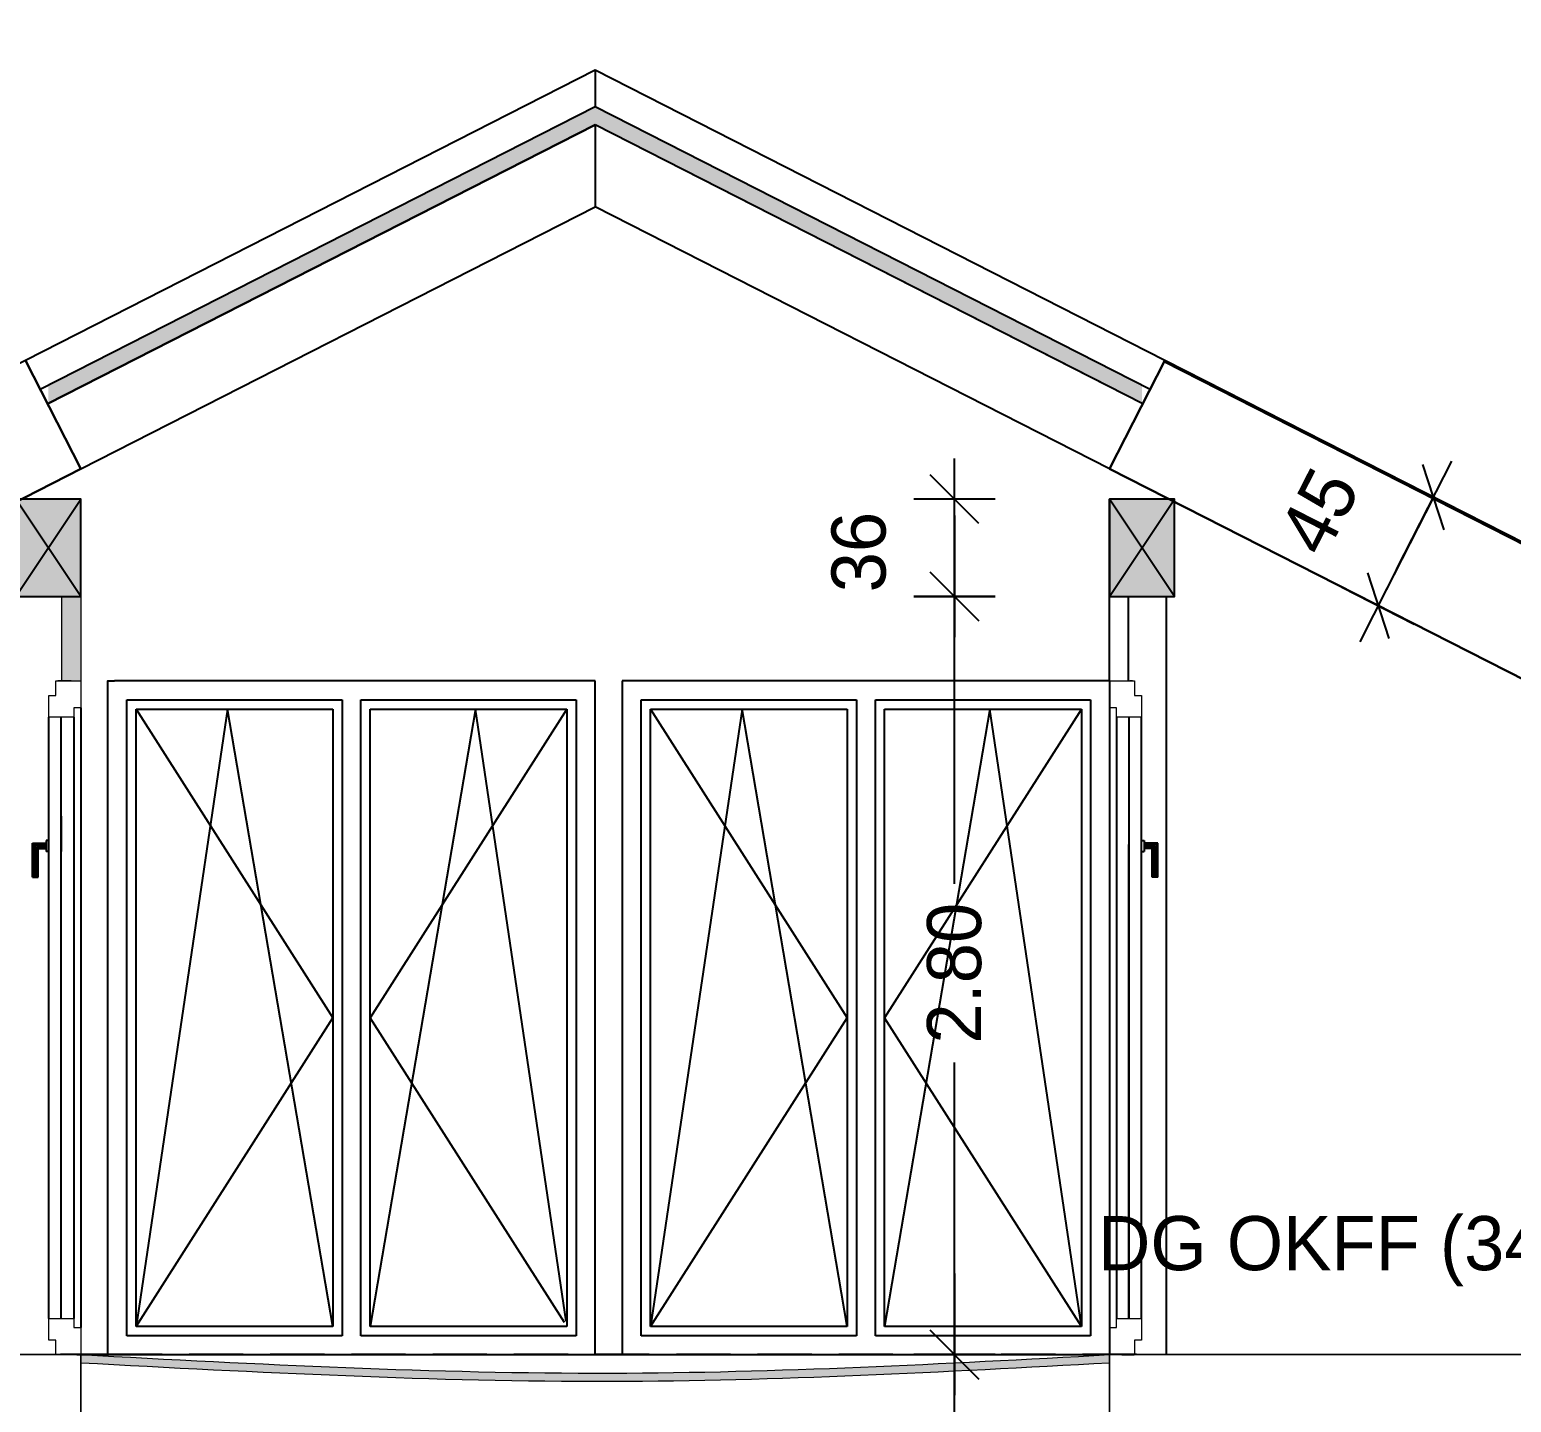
# Model space of a CAD drawing. Header units: metres. Extents: x 165.1 to 239.6, y 34.6 to 72.4.
# Drawn here: x 216.69 to 222.16, y 67 to 72.08 of the extents above; entities that cross this region are included whole.
import ezdxf

# ---------------------------------------------------------------- set-up
doc = ezdxf.new("R2010")
doc.units = ezdxf.units.M
doc.header["$XCLIPFRAME"] = 2
doc.header["$PDMODE"] = 65
doc.linetypes.add('AUSGEZOGEN', pattern=[0])
doc.linetypes.add('VERDECKT2_S2', pattern=[0.27, 0.2, -0.07])
for name, color, linetype, lineweight in [('Allgemein01', 7, 'AUSGEZOGEN', 13), ('Allgemein03', 7, 'AUSGEZOGEN', 25), ('Dachhaut', 7, 'AUSGEZOGEN', 13), ('Decke Holz', 7, 'AUSGEZOGEN', 18), ('Fenster', 7, 'AUSGEZOGEN', 13), ('Pfosten_ Stützen', 7, 'AUSGEZOGEN', 13), ('Standard', 7, 'AUSGEZOGEN', 25), ('Wand Holz tragend', 7, 'AUSGEZOGEN', 13)]:
    doc.layers.add(name, color=color, linetype=linetype, lineweight=lineweight)
doc.styles.add('Posterama Text Light', font='')
doc.styles.get('Posterama Text Light').set_extended_font_data('Posterama Text Light')
doc.dimstyles.new('DIMSTYLE_10', dxfattribs={"dimtxt": 0.2, "dimasz": 0.3, "dimexe": 0, "dimexo": 1e-06, "dimgap": 0.1, "dimtad": 0, "dimrnd": 0.005, "dimzin": 4, "dimdsep": 46, "dimtxsty": 'Posterama Text Light', "dimblk1": 'ALL_ML_STRICH', "dimblk2": 'ALL_ML_STRICH', "dimsah": 1, "dimcen": 0, "dimse1": 1, "dimse2": 1, "dimclrd": 7, "dimclre": 7, "dimclrt": 7, "dimadec": 0, "dimazin": 0, "dimtfac": 1, "dimtdec": 0, "dimtix": 1, "dimtmove": 2, "dimatfit": 3, "dimfxl": 0, "dimtzin": 0, "dimlwd": 0, "dimlwe": 25, "dimarcsym": 0})
doc.dimstyles.new('DIMSTYLE_11', dxfattribs={"dimtxt": 0.2, "dimasz": 0.3, "dimexe": 0, "dimexo": 1e-06, "dimgap": 0.1, "dimtad": 0, "dimdec": 3, "dimrnd": 0.005, "dimzin": 4, "dimdsep": 46, "dimtxsty": 'Posterama Text Light', "dimblk1": 'ALL_ML_STRICH', "dimblk2": 'ALL_ML_STRICH', "dimsah": 1, "dimcen": 0, "dimse1": 1, "dimse2": 1, "dimclrd": 7, "dimclre": 7, "dimclrt": 7, "dimadec": 0, "dimazin": 0, "dimtfac": 1, "dimtdec": 0, "dimtix": 1, "dimtmove": 2, "dimatfit": 3, "dimfxl": 0, "dimtzin": 0, "dimlwd": 0, "dimlwe": 25, "dimarcsym": 0})
doc.dimstyles.new('DIMSTYLE_3', dxfattribs={"dimtxt": 0.2, "dimasz": 0.3, "dimexe": 0, "dimexo": 1e-06, "dimgap": 0.1, "dimtad": 2, "dimdec": 1, "dimlfac": 100, "dimrnd": 0.5, "dimzin": 4, "dimdsep": 46, "dimtxsty": 'Posterama Text Light', "dimblk1": 'ALL_ML_STRICH', "dimblk2": 'ALL_ML_STRICH', "dimsah": 1, "dimcen": 0, "dimse1": 1, "dimse2": 1, "dimclrd": 7, "dimclre": 7, "dimclrt": 7, "dimadec": 0, "dimazin": 0, "dimtfac": 1, "dimtdec": 0, "dimtix": 1, "dimtmove": 2, "dimatfit": 3, "dimfxl": 0, "dimtvp": 1.2, "dimtzin": 0, "dimlwd": 0, "dimlwe": 25, "dimarcsym": 0})
doc.dimstyles.new('DIMSTYLE_4', dxfattribs={"dimtxt": 0.2, "dimasz": 0.3, "dimexe": 0, "dimexo": 1e-06, "dimgap": 0.1, "dimtad": 2, "dimdec": 1, "dimlfac": 100, "dimrnd": 0.5, "dimzin": 4, "dimdsep": 46, "dimtxsty": 'Posterama Text Light', "dimblk1": 'ALL_ML_STRICH', "dimblk2": 'ALL_ML_STRICH', "dimsah": 1, "dimcen": 0, "dimse1": 1, "dimse2": 1, "dimclrd": 7, "dimclre": 7, "dimclrt": 7, "dimadec": 0, "dimazin": 0, "dimtfac": 1, "dimtdec": 0, "dimtix": 1, "dimtmove": 2, "dimatfit": 3, "dimfxl": 0, "dimtvp": 1.2, "dimtzin": 0, "dimlwd": 0, "dimlwe": 25, "dimarcsym": 0})
doc.dimstyles.new('DIMSTYLE_6', dxfattribs={"dimtxt": 0.2, "dimasz": 0.3, "dimexe": 0, "dimexo": 1e-06, "dimgap": 0.1, "dimtad": 0, "dimdec": 3, "dimrnd": 0.005, "dimzin": 4, "dimdsep": 46, "dimtxsty": 'Posterama Text Light', "dimblk1": 'ALL_ML_STRICH', "dimblk2": 'ALL_ML_STRICH', "dimsah": 1, "dimcen": 0, "dimse1": 1, "dimse2": 1, "dimclrd": 7, "dimclre": 7, "dimclrt": 7, "dimadec": 0, "dimazin": 0, "dimtfac": 1, "dimtdec": 0, "dimtix": 1, "dimtmove": 2, "dimatfit": 3, "dimfxl": 0, "dimtzin": 0, "dimlwd": 0, "dimlwe": 25, "dimarcsym": 0})
picture_1 = doc.add_image_def('image1.jpg', size_in_pixel=(256, 256))

# ---------------------------------------------------------------- blocks, each defined once
blk = doc.blocks.new('COMPLEXOBJECT_0')
at = {"layer": 'Standard', "linetype": 'AUSGEZOGEN', "lineweight": 25, "transparency": 33554687}
blk.add_hatch(color=31, dxfattribs=at).paths.add_polyline_path([(220.9197, 70.3424), (220.9197, 69.9824), (220.6797, 69.9824), (220.6797, 70.3424)], flags=16)
at = {"layer": 'Allgemein01', "color": 7, "linetype": 'AUSGEZOGEN', "lineweight": 25, "transparency": 33554687}
blk.add_lwpolyline([(220.9197, 69.9824), (220.9197, 70.3424), (220.6797, 70.3424), (220.6797, 69.9824), (220.9197, 69.9824), (220.6797, 70.3424), (220.6797, 69.9824), (220.9197, 70.3424)], dxfattribs=at)
blk = doc.blocks.new('COMPLEXOBJECT_1')
at = {"layer": 'Standard', "linetype": 'AUSGEZOGEN', "lineweight": 25, "transparency": 33554687}
blk.add_hatch(color=31, dxfattribs=at).paths.add_polyline_path([(216.8797, 70.3424), (216.8797, 69.9824), (216.6397, 69.9824), (216.6397, 70.3424)], flags=16)
at = {"layer": 'Allgemein01', "color": 7, "linetype": 'AUSGEZOGEN', "lineweight": 25, "transparency": 33554687}
blk.add_lwpolyline([(216.8797, 69.9824), (216.8797, 70.3424), (216.6397, 70.3424), (216.6397, 69.9824), (216.8797, 69.9824), (216.6397, 70.3424), (216.6397, 69.9824), (216.8797, 70.3424)], dxfattribs=at)
blk = doc.blocks.new('ALL_ML_STRICH')
at = {"color": 0, "linetype": 'ByBlock', "lineweight": -2}
for p, q in [((0, -0.5), (0, 0.5)), ((-0.3, -0.3), (0.3, 0.3)), ((-1, 0), (0.5, 0))]:
    blk.add_line(p, q, dxfattribs=at)
blk = doc.blocks.new('*D12')
at = {"layer": 'DEFPOINTS', "color": 7, "linetype": 'AUSGEZOGEN', "lineweight": 25, "transparency": 33554687}
for p in [(216.6754, 70.8554), (216.8797, 70.4545), (215.9764, 69.9942)]:
    blk.add_point(p, dxfattribs=at)
at = {"layer": 'Standard', "color": 7, "linetype": 'AUSGEZOGEN', "lineweight": -2, "transparency": 33554687}
blk.add_line((215.9764, 69.9942), (215.7721, 70.3952), dxfattribs=at)
at = {"layer": 'Standard', "color": 7, "linetype": 'AUSGEZOGEN', "lineweight": 25, "transparency": 33554687, "xscale": 0.3, "yscale": 0.3, "zscale": 0.3}
for p, rotation in [((215.7721, 70.3952), 117.0000000000869), ((215.9764, 69.9942), 297.0000000000869)]:
    blk.add_blockref('ALL_ML_STRICH', p, dxfattribs=dict(at, rotation=rotation))
at = {"layer": 'Standard', "color": 7, "linetype": 'AUSGEZOGEN', "lineweight": 25, "transparency": 33554687, "insert": (216.1825, 70.3669), "char_height": 0.2, "width": 0.8, "attachment_point": 5, "rotation": 297, "style": 'Posterama Text Light'}
blk.add_mtext('\\A1;{\\A1;{45\\H0.132000;\\S^ ;}}', dxfattribs=at)
blk = doc.blocks.new('*D13')
at = {"layer": 'DEFPOINTS', "color": 7, "linetype": 'AUSGEZOGEN', "lineweight": 25, "transparency": 33554687}
for p in [(220.884, 70.8554), (220.6797, 70.4545), (221.8763, 70.3498)]:
    blk.add_point(p, dxfattribs=at)
at = {"layer": 'Standard', "color": 7, "linetype": 'AUSGEZOGEN', "lineweight": -2, "transparency": 33554687}
blk.add_line((221.8763, 70.3498), (221.672, 69.9489), dxfattribs=at)
at = {"layer": 'Standard', "color": 7, "linetype": 'AUSGEZOGEN', "lineweight": 25, "transparency": 33554687, "xscale": 0.3, "yscale": 0.3, "zscale": 0.3}
for p, rotation in [((221.8763, 70.3498), 62.99999999991466), ((221.672, 69.9489), 242.9999999999147)]:
    blk.add_blockref('ALL_ML_STRICH', p, dxfattribs=dict(at, rotation=rotation))
at = {"layer": 'Standard', "color": 7, "linetype": 'AUSGEZOGEN', "lineweight": 25, "transparency": 33554687, "insert": (221.4537, 70.2975), "char_height": 0.2, "width": 0.8, "attachment_point": 5, "rotation": 63, "style": 'Posterama Text Light'}
blk.add_mtext('\\A1;{\\A1;{45\\H0.132000;\\S^ ;}}', dxfattribs=at)
blk = doc.blocks.new('*D15')
at = {"layer": 'DEFPOINTS', "color": 7, "linetype": 'AUSGEZOGEN', "lineweight": 25, "transparency": 33554687}
for p in [(218.7797, 71.9276), (226.0797, 61.251), (230.2589, 61.251)]:
    blk.add_point(p, dxfattribs=at)
at = {"layer": 'Standard', "color": 7, "linetype": 'AUSGEZOGEN', "lineweight": -2, "transparency": 33554687}
for p, q in [((230.2589, 67.1139), (230.2589, 71.9276)), ((230.2589, 61.251), (230.2589, 66.1739))]:
    blk.add_line(p, q, dxfattribs=at)
at = {"layer": 'Standard', "color": 7, "linetype": 'AUSGEZOGEN', "lineweight": 25, "transparency": 33554687, "xscale": 0.3, "yscale": 0.3, "zscale": 0.3}
for p, rotation in [((230.2589, 71.9276), 90), ((230.2589, 61.251), 270)]:
    blk.add_blockref('ALL_ML_STRICH', p, dxfattribs=dict(at, rotation=rotation))
at = {"layer": 'Standard', "color": 7, "linetype": 'AUSGEZOGEN', "lineweight": 25, "transparency": 33554687, "insert": (230.2589, 66.6439), "char_height": 0.2, "width": 1.2, "attachment_point": 5, "rotation": 90, "style": 'Posterama Text Light'}
blk.add_mtext('\\A1;{\\A1;{10.67\\H0.132000;\\S5^ ;}}', dxfattribs=at)
blk = doc.blocks.new('*D36')
at = {"layer": 'DEFPOINTS', "color": 7, "linetype": 'AUSGEZOGEN', "lineweight": 25, "transparency": 33554687}
for p in [(220.6797, 67.181), (220.1069, 64.401), (220.6797, 64.401)]:
    blk.add_point(p, dxfattribs=at)
at = {"layer": 'Standard', "color": 7, "linetype": 'AUSGEZOGEN', "lineweight": -2, "transparency": 33554687}
for p, q in [((220.1069, 66.1556), (220.1069, 67.181)), ((220.1069, 64.401), (220.1069, 65.4956))]:
    blk.add_line(p, q, dxfattribs=at)
at = {"layer": 'Standard', "color": 7, "linetype": 'AUSGEZOGEN', "lineweight": 25, "transparency": 33554687, "xscale": 0.3, "yscale": 0.3, "zscale": 0.3}
for p, rotation in [((220.1069, 67.181), 90), ((220.1069, 64.401), 270)]:
    blk.add_blockref('ALL_ML_STRICH', p, dxfattribs=dict(at, rotation=rotation))
at = {"layer": 'Standard', "color": 7, "linetype": 'AUSGEZOGEN', "lineweight": 25, "transparency": 33554687, "insert": (220.1069, 65.8256), "char_height": 0.2, "width": 0.8, "attachment_point": 5, "rotation": 90, "style": 'Posterama Text Light'}
blk.add_mtext('\\A1;{\\A1;{2.78\\H0.132000;\\S^ ;}}', dxfattribs=at)
blk = doc.blocks.new('*D37')
at = {"layer": 'DEFPOINTS', "color": 7, "linetype": 'AUSGEZOGEN', "lineweight": 25, "transparency": 33554687}
for p in [(220.6797, 69.9824), (220.1069, 67.181), (220.6797, 67.181)]:
    blk.add_point(p, dxfattribs=at)
at = {"layer": 'Standard', "color": 7, "linetype": 'AUSGEZOGEN', "lineweight": -2, "transparency": 33554687}
for p, q in [((220.1069, 68.9207), (220.1069, 69.9824)), ((220.1069, 67.181), (220.1069, 68.2607))]:
    blk.add_line(p, q, dxfattribs=at)
at = {"layer": 'Standard', "color": 7, "linetype": 'AUSGEZOGEN', "lineweight": 25, "transparency": 33554687, "xscale": 0.3, "yscale": 0.3, "zscale": 0.3}
for p, rotation in [((220.1069, 69.9824), 90), ((220.1069, 67.181), 270)]:
    blk.add_blockref('ALL_ML_STRICH', p, dxfattribs=dict(at, rotation=rotation))
at = {"layer": 'Standard', "color": 7, "linetype": 'AUSGEZOGEN', "lineweight": 25, "transparency": 33554687, "insert": (220.1069, 68.5907), "char_height": 0.2, "width": 0.8, "attachment_point": 5, "rotation": 90, "style": 'Posterama Text Light'}
blk.add_mtext('\\A1;{\\A1;{2.80\\H0.132000;\\S^ ;}}', dxfattribs=at)
blk = doc.blocks.new('*D38')
at = {"layer": 'DEFPOINTS', "color": 7, "linetype": 'AUSGEZOGEN', "lineweight": 25, "transparency": 33554687}
for p in [(220.6797, 70.3424), (220.1069, 69.9824), (220.6797, 69.9824)]:
    blk.add_point(p, dxfattribs=at)
at = {"layer": 'Standard', "color": 7, "linetype": 'AUSGEZOGEN', "lineweight": -2, "transparency": 33554687}
blk.add_line((220.1069, 69.9824), (220.1069, 70.3424), dxfattribs=at)
at = {"layer": 'Standard', "color": 7, "linetype": 'AUSGEZOGEN', "lineweight": 25, "transparency": 33554687, "xscale": 0.3, "yscale": 0.3, "zscale": 0.3}
for p, rotation in [((220.1069, 70.3424), 90), ((220.1069, 69.9824), 270)]:
    blk.add_blockref('ALL_ML_STRICH', p, dxfattribs=dict(at, rotation=rotation))
at = {"layer": 'Standard', "color": 7, "linetype": 'AUSGEZOGEN', "lineweight": 25, "transparency": 33554687, "insert": (219.7541, 70.1469), "char_height": 0.2, "width": 0.8, "attachment_point": 5, "rotation": 90, "style": 'Posterama Text Light'}
blk.add_mtext('\\A1;{\\A1;{36\\H0.132000;\\S^ ;}}', dxfattribs=at)
blk = doc.blocks.new('*D44')
at = {"layer": 'DEFPOINTS', "color": 7, "linetype": 'AUSGEZOGEN', "lineweight": 25, "transparency": 33554687}
for p in [(216.8047, 67.181), (215.4253, 66.911), (216.6797, 66.911)]:
    blk.add_point(p, dxfattribs=at)
at = {"layer": 'Standard', "color": 7, "linetype": 'AUSGEZOGEN', "lineweight": -2, "transparency": 33554687}
blk.add_line((215.4253, 66.911), (215.4253, 67.181), dxfattribs=at)
at = {"layer": 'Standard', "color": 7, "linetype": 'AUSGEZOGEN', "lineweight": 25, "transparency": 33554687, "xscale": 0.3, "yscale": 0.3, "zscale": 0.3}
for p, rotation in [((215.4253, 67.181), 90), ((215.4253, 66.911), 270)]:
    blk.add_blockref('ALL_ML_STRICH', p, dxfattribs=dict(at, rotation=rotation))
at = {"layer": 'Standard', "color": 7, "linetype": 'AUSGEZOGEN', "lineweight": 25, "transparency": 33554687, "insert": (215.0753, 67.0447), "char_height": 0.2, "width": 0.8, "attachment_point": 5, "rotation": 90, "style": 'Posterama Text Light'}
blk.add_mtext('\\A1;{\\A1;{27\\H0.132000;\\S^ ;}}', dxfattribs=at)
blk = doc.blocks.new('*D46')
at = {"layer": 'DEFPOINTS', "color": 7, "linetype": 'AUSGEZOGEN', "lineweight": 25, "transparency": 33554687}
for p in [(220.8597, 66.911), (212.9597, 64.401), (220.8597, 64.401)]:
    blk.add_point(p, dxfattribs=at)
at = {"layer": 'Standard', "color": 7, "linetype": 'AUSGEZOGEN', "lineweight": -2, "transparency": 33554687}
for p, q in [((212.9597, 66.0545), (212.9597, 66.911)), ((212.9597, 64.401), (212.9597, 65.3945))]:
    blk.add_line(p, q, dxfattribs=at)
at = {"layer": 'Standard', "color": 7, "linetype": 'AUSGEZOGEN', "lineweight": 25, "transparency": 33554687, "xscale": 0.3, "yscale": 0.3, "zscale": 0.3}
for p, rotation in [((212.9597, 66.911), 90), ((212.9597, 64.401), 270)]:
    blk.add_blockref('ALL_ML_STRICH', p, dxfattribs=dict(at, rotation=rotation))
at = {"layer": 'Standard', "color": 7, "linetype": 'AUSGEZOGEN', "lineweight": 25, "transparency": 33554687, "insert": (212.9597, 65.7245), "char_height": 0.2, "width": 0.8, "attachment_point": 5, "rotation": 90, "style": 'Posterama Text Light'}
blk.add_mtext('\\A1;{\\A1;{2.51\\H0.132000;\\S^ ;}}', dxfattribs=at)
blk = doc.blocks.new('*D47')
at = {"layer": 'DEFPOINTS', "color": 7, "linetype": 'AUSGEZOGEN', "lineweight": 25, "transparency": 33554687}
for p in [(220.8897, 67.181), (212.9597, 66.911), (220.8597, 66.911)]:
    blk.add_point(p, dxfattribs=at)
at = {"layer": 'Standard', "color": 7, "linetype": 'AUSGEZOGEN', "lineweight": -2, "transparency": 33554687}
blk.add_line((212.9597, 66.911), (212.9597, 67.181), dxfattribs=at)
at = {"layer": 'Standard', "color": 7, "linetype": 'AUSGEZOGEN', "lineweight": 25, "transparency": 33554687, "xscale": 0.3, "yscale": 0.3, "zscale": 0.3}
for p, rotation in [((212.9597, 67.181), 90), ((212.9597, 66.911), 270)]:
    blk.add_blockref('ALL_ML_STRICH', p, dxfattribs=dict(at, rotation=rotation))
at = {"layer": 'Standard', "color": 7, "linetype": 'AUSGEZOGEN', "lineweight": 25, "transparency": 33554687, "insert": (212.6097, 67.0447), "char_height": 0.2, "width": 0.8, "attachment_point": 5, "rotation": 90, "style": 'Posterama Text Light'}
blk.add_mtext('\\A1;{\\A1;{27\\H0.132000;\\S^ ;}}', dxfattribs=at)
blk = doc.blocks.new('*D48')
at = {"layer": 'DEFPOINTS', "color": 7, "linetype": 'AUSGEZOGEN', "lineweight": 25, "transparency": 33554687}
for p in [(212.1469, 68.5481), (212.9597, 67.181), (220.8897, 67.181)]:
    blk.add_point(p, dxfattribs=at)
at = {"layer": 'Standard', "color": 7, "linetype": 'AUSGEZOGEN', "lineweight": -2, "transparency": 33554687}
for p, q in [((212.9597, 68.3339), (212.9597, 68.5481)), ((212.9597, 67.181), (212.9597, 67.5339))]:
    blk.add_line(p, q, dxfattribs=at)
at = {"layer": 'Standard', "color": 7, "linetype": 'AUSGEZOGEN', "lineweight": 25, "transparency": 33554687, "xscale": 0.3, "yscale": 0.3, "zscale": 0.3}
for p, rotation in [((212.9597, 68.5481), 90), ((212.9597, 67.181), 270)]:
    blk.add_blockref('ALL_ML_STRICH', p, dxfattribs=dict(at, rotation=rotation))
at = {"layer": 'Standard', "color": 7, "linetype": 'AUSGEZOGEN', "lineweight": 25, "transparency": 33554687, "insert": (212.9597, 67.9339), "char_height": 0.2, "width": 1, "attachment_point": 5, "rotation": 90, "style": 'Posterama Text Light'}
blk.add_mtext('\\A1;{\\A1;{1.36\\H0.132000;\\S5^ ;}}', dxfattribs=at)
blk = doc.blocks.new('*D49')
at = {"layer": 'DEFPOINTS', "color": 7, "linetype": 'AUSGEZOGEN', "lineweight": 25, "transparency": 33554687}
for p in [(210.2797, 67.5911), (227.2797, 67.5911), (227.2797, 57.9595)]:
    blk.add_point(p, dxfattribs=at)
at = {"layer": 'Standard', "color": 7, "linetype": 'AUSGEZOGEN', "lineweight": -2, "transparency": 33554687}
for p, q in [((218.4022, 57.9595), (210.2797, 57.9595)), ((227.2797, 57.9595), (219.2022, 57.9595))]:
    blk.add_line(p, q, dxfattribs=at)
at = {"layer": 'Standard', "color": 7, "linetype": 'AUSGEZOGEN', "lineweight": 25, "transparency": 33554687, "xscale": 0.3, "yscale": 0.3, "zscale": 0.3}
for p, rotation in [((210.2797, 57.9595), 180), ((227.2797, 57.9595), 360)]:
    blk.add_blockref('ALL_ML_STRICH', p, dxfattribs=dict(at, rotation=rotation))
at = {"layer": 'Standard', "color": 7, "linetype": 'AUSGEZOGEN', "lineweight": 25, "transparency": 33554687, "insert": (218.8022, 57.9595), "char_height": 0.2, "width": 1, "attachment_point": 5, "style": 'Posterama Text Light'}
blk.add_mtext('\\A1;{\\A1;{17.00\\H0.132000;\\S^ ;}}', dxfattribs=at)
blk = doc.blocks.new('*D56')
at = {"layer": 'DEFPOINTS', "color": 7, "linetype": 'AUSGEZOGEN', "lineweight": 25, "transparency": 33554687}
for p in [(218.7797, 71.9276), (207.8758, 61.251), (209.7797, 61.251)]:
    blk.add_point(p, dxfattribs=at)
at = {"layer": 'Standard', "color": 7, "linetype": 'AUSGEZOGEN', "lineweight": -2, "transparency": 33554687}
for p, q in [((207.8758, 67.1139), (207.8758, 71.9276)), ((207.8758, 61.251), (207.8758, 66.1739))]:
    blk.add_line(p, q, dxfattribs=at)
at = {"layer": 'Standard', "color": 7, "linetype": 'AUSGEZOGEN', "lineweight": 25, "transparency": 33554687, "xscale": 0.3, "yscale": 0.3, "zscale": 0.3}
for p, rotation in [((207.8758, 71.9276), 90), ((207.8758, 61.251), 270)]:
    blk.add_blockref('ALL_ML_STRICH', p, dxfattribs=dict(at, rotation=rotation))
at = {"layer": 'Standard', "color": 7, "linetype": 'AUSGEZOGEN', "lineweight": 25, "transparency": 33554687, "insert": (207.8758, 66.6439), "char_height": 0.2, "width": 1.2, "attachment_point": 5, "rotation": 90, "style": 'Posterama Text Light'}
blk.add_mtext('\\A1;{\\A1;{10.67\\H0.132000;\\S5^ ;}}', dxfattribs=at)
blk = doc.blocks.new('*D60')
at = {"layer": 'DEFPOINTS', "color": 7, "linetype": 'AUSGEZOGEN', "lineweight": 25, "transparency": 33554687}
for p in [(218.7797, 71.9276), (225.7797, 68.361), (229.3589, 68.361)]:
    blk.add_point(p, dxfattribs=at)
at = {"layer": 'Standard', "color": 7, "linetype": 'AUSGEZOGEN', "lineweight": -2, "transparency": 33554687}
for p, q in [((229.3589, 70.5799), (229.3589, 71.9276)), ((229.3589, 68.361), (229.3589, 69.7799))]:
    blk.add_line(p, q, dxfattribs=at)
at = {"layer": 'Standard', "color": 7, "linetype": 'AUSGEZOGEN', "lineweight": 25, "transparency": 33554687, "xscale": 0.3, "yscale": 0.3, "zscale": 0.3}
for p, rotation in [((229.3589, 71.9276), 90), ((229.3589, 68.361), 270)]:
    blk.add_blockref('ALL_ML_STRICH', p, dxfattribs=dict(at, rotation=rotation))
at = {"layer": 'Standard', "color": 7, "linetype": 'AUSGEZOGEN', "lineweight": 25, "transparency": 33554687, "insert": (229.3589, 70.1799), "char_height": 0.2, "width": 1, "attachment_point": 5, "rotation": 90, "style": 'Posterama Text Light'}
blk.add_mtext('\\A1;{\\A1;{3.56\\H0.132000;\\S5^ ;}}', dxfattribs=at)
blk = doc.blocks.new('*D68')
at = {"layer": 'DEFPOINTS', "color": 7, "linetype": 'AUSGEZOGEN', "lineweight": 25, "transparency": 33554687}
for p in [(218.7797, 71.9276), (208.7758, 68.361), (211.7797, 68.361)]:
    blk.add_point(p, dxfattribs=at)
at = {"layer": 'Standard', "color": 7, "linetype": 'AUSGEZOGEN', "lineweight": -2, "transparency": 33554687}
for p, q in [((208.7758, 70.5799), (208.7758, 71.9276)), ((208.7758, 68.361), (208.7758, 69.7799))]:
    blk.add_line(p, q, dxfattribs=at)
at = {"layer": 'Standard', "color": 7, "linetype": 'AUSGEZOGEN', "lineweight": 25, "transparency": 33554687, "xscale": 0.3, "yscale": 0.3, "zscale": 0.3}
for p, rotation in [((208.7758, 71.9276), 90), ((208.7758, 68.361), 270)]:
    blk.add_blockref('ALL_ML_STRICH', p, dxfattribs=dict(at, rotation=rotation))
at = {"layer": 'Standard', "color": 7, "linetype": 'AUSGEZOGEN', "lineweight": 25, "transparency": 33554687, "insert": (208.7758, 70.1799), "char_height": 0.2, "width": 1, "attachment_point": 5, "rotation": 90, "style": 'Posterama Text Light'}
blk.add_mtext('\\A1;{\\A1;{3.56\\H0.132000;\\S5^ ;}}', dxfattribs=at)

msp = doc.modelspace()

# ---------------------------------------------------------------- hatches: boundary and pattern name
at = {"layer": 'Standard', "linetype": 'AUSGEZOGEN', "lineweight": 25, "transparency": 33554687}
for points in [[(216.7597, 70.6964), (216.7597, 70.7637), (218.7797, 71.793), (218.7797, 71.7256)], [(220.7997, 70.6964), (218.7797, 71.7256), (218.7797, 71.793), (220.7997, 70.7637)]]:
    msp.add_hatch(color=255, dxfattribs=at).paths.add_polyline_path(points, flags=16)
at = {"layer": 'Standard', "linetype": 'AUSGEZOGEN', "lineweight": 13, "true_color": 0xc2d4c4, "transparency": 33554687}
msp.add_hatch(color=9, dxfattribs=at).paths.add_polyline_path([(220.33, 67.1322), (220.6797, 67.151), (220.6797, 67.181), (220.33, 67.1622), (219.9503, 67.1433), (219.6543, 67.1308), (219.3963, 67.1221), (219.1644, 67.1165), (218.9489, 67.1135), (218.744, 67.113), (218.5303, 67.1148), (218.3012, 67.1192), (218.051, 67.1264), (217.7695, 67.137), (217.4313, 67.1524), (216.8797, 67.181), (216.8797, 67.151), (217.4313, 67.1224), (217.7695, 67.107), (218.051, 67.0964), (218.3012, 67.0892), (218.5303, 67.0848), (218.744, 67.083), (218.9489, 67.0835), (219.1644, 67.0865), (219.3963, 67.0921), (219.6543, 67.1008), (219.9503, 67.1133)])
at = {"layer": 'Wand Holz tragend', "linetype": 'AUSGEZOGEN', "lineweight": 25, "transparency": 33554687}
msp.add_hatch(color=255, dxfattribs=at).paths.add_polyline_path([(216.8097, 69.671), (216.8097, 69.9824), (216.8797, 69.9824), (216.8797, 69.671)], flags=16)

# ---------------------------------------------------------------- linework, layer by layer
at = {"layer": 'Allgemein01', "color": 1, "linetype": 'AUSGEZOGEN', "lineweight": 25, "transparency": 33554687}
for p, q in [((218.7797, 71.9276), (218.7797, 71.793)), ((216.7571, 70.6951), (218.7797, 71.7256)), ((218.7797, 71.7256), (218.7797, 71.4226)), ((220.8023, 70.6951), (218.7797, 71.7256)), ((216.8797, 70.4545), (218.7797, 71.4226)), ((220.6797, 70.4545), (218.7797, 71.4226)), ((220.6797, 70.4545), (220.884, 70.8554))]:
    msp.add_line(p, q, dxfattribs=at)
at = {"layer": 'Allgemein01', "color": 7, "linetype": 'AUSGEZOGEN', "lineweight": 25, "transparency": 33554687}
msp.add_line((220.6797, 69.671), (220.6797, 70.3424), dxfattribs=at)
at = {"layer": 'Allgemein01', "color": 1, "linetype": 'AUSGEZOGEN', "lineweight": 25, "transparency": 33554687}
msp.add_lwpolyline([(220.884, 70.8554), (218.7797, 71.9276), (216.6754, 70.8554)], dxfattribs=at)
at = {"layer": 'Allgemein03', "color": 7, "linetype": 'AUSGEZOGEN', "lineweight": 25, "transparency": 33554687}
for p, q in [((220.6797, 69.671), (220.6797, 67.181)), ((220.6557, 67.181), (220.6097, 67.181)), ((220.6797, 67.181), (220.6557, 67.181))]:
    msp.add_line(p, q, dxfattribs=at)
msp.add_lwpolyline([(217.0497, 67.181), (216.9797, 67.181), (216.9797, 69.671), (217.0037, 69.671)], dxfattribs=at)
at = {"layer": 'Dachhaut', "color": 1, "linetype": 'AUSGEZOGEN', "lineweight": 25, "transparency": 33554687}
for p, q in [((216.7299, 70.7485), (218.7797, 71.793)), ((218.7797, 71.793), (220.8295, 70.7485)), ((218.7797, 71.7256), (216.7571, 70.6951)), ((220.6797, 70.7575), (218.7797, 71.7256)), ((216.6754, 70.8554), (216.8797, 70.4545)), ((220.6797, 70.4545), (220.884, 70.8554)), ((220.884, 70.8554), (223.9694, 69.2835)), ((216.8797, 70.4545), (214.5637, 69.2744)), ((223.0138, 69.2653), (220.6797, 70.4545))]:
    msp.add_line(p, q, dxfattribs=at)
at = {"layer": 'Dachhaut', "color": 7, "linetype": 'AUSGEZOGEN', "lineweight": 25, "transparency": 33554687}
for points in [[(220.884, 70.8554), (220.884, 70.8554)], [(220.884, 70.8154), (220.884, 70.8154)]]:
    msp.add_lwpolyline(points, close=True, dxfattribs=at)
at = {"layer": 'Decke Holz', "color": 1, "linetype": 'AUSGEZOGEN', "lineweight": 18, "transparency": 33554687}
for p, q in [((212.1297, 67.181), (216.8047, 67.181)), ((216.8097, 67.181), (216.8797, 67.181)), ((216.8797, 67.181), (216.8797, 66.911)), ((220.6797, 66.911), (220.6797, 67.181)), ((220.6797, 67.181), (225.4297, 67.181)), ((220.7247, 67.181), (220.7497, 67.181))]:
    msp.add_line(p, q, dxfattribs=at)
msp.add_lwpolyline([(216.8797, 67.181), (216.8797, 67.181)], close=True, dxfattribs=at)
at = {"layer": 'Decke Holz', "color": 7, "linetype": 'AUSGEZOGEN', "lineweight": 13, "transparency": 33554687, "start_tangent": (0.999419, -0.053162), "end_tangent": (0.999298, 0.054287)}
for points in [[(216.8797, 67.181), (218.8395, 67.1129), (220.6797, 67.181)], [(216.8797, 67.151), (218.8395, 67.0829), (220.6797, 67.151)]]:
    msp.add_spline(points, degree=3, dxfattribs=at)
at = {"layer": 'Fenster', "transparency": 33554687}
for p, q in [((216.7877, 69.671), (216.7947, 69.671)), ((216.7877, 69.617), (216.7877, 69.671)), ((216.7947, 69.671), (216.8447, 69.671)), ((216.8447, 69.671), (216.8797, 69.671)), ((216.8797, 69.671), (216.8797, 69.571)), ((220.6797, 69.571), (220.6797, 69.671)), ((220.6797, 69.671), (220.7547, 69.671)), ((220.7547, 69.671), (220.7647, 69.671)), ((220.7647, 69.671), (220.7717, 69.671)), ((220.7717, 69.671), (220.7717, 69.617)), ((216.7617, 69.617), (216.7877, 69.617)), ((216.7617, 69.537), (216.7617, 69.617)), ((216.8797, 69.571), (216.8537, 69.571)), ((216.8537, 69.571), (216.8537, 69.537)), ((220.7057, 69.571), (220.6797, 69.571)), ((220.7057, 69.537), (220.7057, 69.571)), ((220.7717, 69.617), (220.7977, 69.617)), ((220.7977, 69.617), (220.7977, 69.537)), ((216.8537, 69.537), (216.7617, 69.537)), ((220.7977, 69.537), (220.7057, 69.537)), ((216.7617, 67.315), (216.8537, 67.315)), ((216.7617, 67.235), (216.7617, 67.315)), ((216.8537, 67.315), (216.8537, 67.281)), ((216.8537, 67.281), (216.8797, 67.281)), ((216.8797, 67.281), (216.8797, 67.181)), ((220.6797, 67.281), (220.7057, 67.281)), ((220.6797, 67.181), (220.6797, 67.281)), ((220.7057, 67.315), (220.7977, 67.315)), ((220.7057, 67.281), (220.7057, 67.315)), ((220.7977, 67.315), (220.7977, 67.235)), ((216.7877, 67.235), (216.7617, 67.235)), ((216.7877, 67.181), (216.7877, 67.235)), ((220.7977, 67.235), (220.7717, 67.235)), ((220.7717, 67.235), (220.7717, 67.181)), ((216.7947, 67.181), (216.7877, 67.181)), ((216.8447, 67.181), (216.7947, 67.181)), ((216.8797, 67.181), (216.8447, 67.181)), ((220.6947, 67.181), (220.6797, 67.181)), ((220.7507, 67.181), (220.6947, 67.181))]:
    msp.add_line(p, q, dxfattribs=at)
at = {"layer": 'Standard', "color": 7, "linetype": 'AUSGEZOGEN', "lineweight": 25, "transparency": 33554687}
for p, q in [((220.7497, 69.671), (220.7497, 69.9824)), ((220.8897, 67.181), (220.8897, 69.9824)), ((217.0497, 69.671), (217.0037, 69.671)), ((218.7097, 69.671), (217.0497, 69.671)), ((218.7797, 69.671), (218.7097, 69.671)), ((218.7797, 67.181), (218.7797, 69.671)), ((218.9497, 69.671), (218.8797, 69.671)), ((218.8797, 69.671), (218.8797, 67.181)), ((220.6097, 69.671), (218.9497, 69.671)), ((220.6797, 69.671), (220.6097, 69.671)), ((216.8797, 69.571), (216.8797, 67.281)), ((217.0497, 69.601), (217.8447, 69.601)), ((217.0497, 67.251), (217.0497, 69.601)), ((217.8447, 69.601), (217.8447, 67.251)), ((217.9147, 69.601), (218.7097, 69.601)), ((217.9147, 67.251), (217.9147, 69.601)), ((218.7097, 69.601), (218.7097, 67.251)), ((218.9497, 69.601), (219.7447, 69.601)), ((218.9497, 67.251), (218.9497, 69.601)), ((219.7447, 69.601), (219.7447, 67.251)), ((219.8147, 67.251), (219.8147, 69.601)), ((219.8147, 69.601), (220.6097, 69.601)), ((220.6097, 69.601), (220.6097, 67.251)), ((220.6797, 69.571), (220.6797, 67.281)), ((216.7617, 67.315), (216.7617, 69.537)), ((216.8077, 67.315), (216.8077, 69.537)), ((216.8537, 69.537), (216.8537, 67.315)), ((217.0837, 69.567), (217.8107, 69.567)), ((217.0837, 67.285), (217.0837, 69.567)), ((217.8107, 69.567), (217.8107, 67.285)), ((217.9487, 69.567), (218.6757, 69.567)), ((217.9487, 67.285), (217.9487, 69.567)), ((218.6757, 69.567), (218.6757, 67.285)), ((218.9837, 69.567), (219.7107, 69.567)), ((218.9837, 67.285), (218.9837, 69.567)), ((219.7107, 69.567), (219.7107, 67.285)), ((219.8487, 69.567), (220.5757, 69.567)), ((219.8487, 67.285), (219.8487, 69.567)), ((220.5757, 69.567), (220.5757, 67.285)), ((220.7057, 69.537), (220.7057, 67.315)), ((220.7517, 69.537), (220.7517, 67.315)), ((220.7977, 67.315), (220.7977, 69.537)), ((216.8077, 69.1714), (216.8077, 69.041)), ((220.7517, 69.1714), (220.7517, 69.041)), ((216.7617, 69.081), (216.7517, 69.081)), ((216.7517, 69.081), (216.7517, 69.041)), ((220.7977, 69.081), (220.8077, 69.081)), ((220.8077, 69.081), (220.8077, 69.041)), ((216.7017, 68.946), (216.7017, 69.071)), ((216.7017, 69.071), (216.7517, 69.071)), ((216.703, 69.0696), (216.7017, 69.071)), ((216.703, 68.946), (216.703, 69.0696)), ((216.703, 69.0696), (216.7517, 69.0696)), ((216.7067, 69.066), (216.703, 69.0696)), ((216.7067, 68.946), (216.7067, 69.066)), ((216.7067, 69.066), (216.7517, 69.066)), ((216.7117, 69.061), (216.7117, 68.946)), ((216.7517, 69.061), (216.7117, 69.061)), ((216.7167, 68.946), (216.7167, 69.056)), ((216.7167, 69.056), (216.7517, 69.056)), ((216.7204, 69.0523), (216.7167, 69.056)), ((216.7204, 68.946), (216.7204, 69.0523)), ((216.7204, 69.0523), (216.7517, 69.0523)), ((216.7217, 69.051), (216.7204, 69.0523)), ((216.7217, 68.946), (216.7217, 69.051)), ((216.7217, 69.051), (216.7517, 69.051)), ((216.7617, 69.041), (216.7517, 69.041)), ((216.8077, 67.315), (216.8077, 69.0666)), ((216.8077, 68.9105), (216.8077, 69.041)), ((220.7517, 67.315), (220.7517, 69.0666)), ((220.7517, 68.9105), (220.7517, 69.041)), ((220.7977, 69.041), (220.8077, 69.041)), ((220.8577, 69.071), (220.8077, 69.071)), ((220.8564, 69.0696), (220.8077, 69.0696)), ((220.8527, 69.066), (220.8077, 69.066)), ((220.8077, 69.061), (220.8477, 69.061)), ((220.8427, 69.056), (220.8077, 69.056)), ((220.839, 69.0523), (220.8077, 69.0523)), ((220.8377, 69.051), (220.8077, 69.051)), ((220.8377, 69.051), (220.839, 69.0523)), ((220.8377, 68.946), (220.8377, 69.051)), ((220.839, 69.0523), (220.8427, 69.056)), ((220.839, 68.946), (220.839, 69.0523)), ((220.8427, 68.946), (220.8427, 69.056)), ((220.8477, 69.061), (220.8477, 68.946)), ((220.8527, 69.066), (220.8564, 69.0696)), ((220.8527, 68.946), (220.8527, 69.066)), ((220.8564, 69.0696), (220.8577, 69.071)), ((220.8564, 68.946), (220.8564, 69.0696)), ((220.8577, 68.946), (220.8577, 69.071)), ((216.7017, 68.946), (216.703, 68.946)), ((216.703, 68.946), (216.7067, 68.946)), ((216.7067, 68.946), (216.7117, 68.946)), ((216.7117, 68.946), (216.7167, 68.946)), ((216.7167, 68.946), (216.7204, 68.946)), ((216.7204, 68.946), (216.7217, 68.946)), ((220.839, 68.946), (220.8377, 68.946)), ((220.8427, 68.946), (220.839, 68.946)), ((220.8477, 68.946), (220.8427, 68.946)), ((220.8527, 68.946), (220.8477, 68.946)), ((220.8564, 68.946), (220.8527, 68.946)), ((220.8577, 68.946), (220.8564, 68.946)), ((217.8107, 67.285), (217.0837, 67.285)), ((218.6757, 67.285), (217.9487, 67.285)), ((219.7107, 67.285), (218.9837, 67.285)), ((220.5757, 67.285), (219.8487, 67.285)), ((217.8447, 67.251), (217.0497, 67.251)), ((218.7097, 67.251), (217.9147, 67.251)), ((219.7447, 67.251), (218.9497, 67.251)), ((220.6097, 67.251), (219.8147, 67.251)), ((216.8647, 67.181), (220.6097, 67.181)), ((217.0497, 67.181), (216.8797, 67.181)), ((220.7247, 67.181), (220.7707, 67.181))]:
    msp.add_line(p, q, dxfattribs=at)
at = {"layer": 'Standard', "color": 252, "linetype": 'AUSGEZOGEN', "lineweight": 25, "transparency": 33554687}
for p, q in [((217.4222, 69.567), (217.0837, 67.285)), ((217.0837, 69.567), (217.8107, 68.426)), ((217.8107, 67.285), (217.4222, 69.567)), ((218.6757, 69.567), (217.9487, 68.426)), ((218.3372, 69.567), (217.9487, 67.285)), ((218.6728, 67.3042), (218.3372, 69.567)), ((218.9837, 69.567), (219.7107, 68.426)), ((219.3222, 69.567), (218.9837, 67.285)), ((219.7107, 67.285), (219.3222, 69.567)), ((220.5757, 69.567), (219.8487, 68.426)), ((220.2372, 69.567), (219.8487, 67.285)), ((220.5757, 67.285), (220.2372, 69.567)), ((217.0837, 67.285), (217.8107, 68.426)), ((218.6661, 67.3), (217.9487, 68.426)), ((218.9837, 67.285), (219.7107, 68.426)), ((220.5757, 67.285), (219.8487, 68.426)), ((219.7107, 67.285), (219.6797, 67.467))]:
    msp.add_line(p, q, dxfattribs=at)
at = {"layer": 'Standard', "color": 252, "linetype": 'VERDECKT2_S2', "lineweight": 25, "transparency": 33554687}
for p, q in [((216.8797, 67.181), (216.8047, 67.181)), ((220.7797, 67.181), (216.8647, 67.181))]:
    msp.add_line(p, q, dxfattribs=at)
at = {"layer": 'Standard', "color": 7, "linetype": 'AUSGEZOGEN', "lineweight": 25, "transparency": 33554687}
msp.add_lwpolyline([(217.0497, 67.181), (217.0497, 67.181)], close=True, dxfattribs=at)
at = {"layer": 'Wand Holz tragend', "transparency": 33554687}
for p, q in [((216.8097, 69.671), (216.8097, 69.9824)), ((216.8797, 69.9824), (216.8797, 69.671)), ((216.8447, 69.671), (216.7947, 69.671)), ((220.7647, 69.671), (220.7547, 69.671)), ((216.7947, 67.181), (216.8447, 67.181)), ((220.6947, 67.181), (220.7717, 67.181)), ((220.7497, 67.181), (220.7247, 67.181))]:
    msp.add_line(p, q, dxfattribs=at)
at = {"layer": 'Wand Holz tragend', "color": 1, "linetype": 'AUSGEZOGEN', "lineweight": 13, "transparency": 33554687}
for p, q in [((216.8797, 67.181), (216.8097, 67.181)), ((220.7247, 67.181), (220.6797, 67.181))]:
    msp.add_line(p, q, dxfattribs=at)
at = {"layer": 'Wand Holz tragend', "transparency": 33554687}
for points in [[(220.884, 70.8154), (220.884, 70.8154)], [(220.884, 70.8154), (220.884, 70.8154)], [(216.8097, 67.181), (216.8097, 67.181)], [(216.8797, 67.181), (216.8797, 67.181)], [(220.6797, 67.181), (220.6797, 67.181)], [(220.7497, 67.181), (220.7497, 67.181)]]:
    msp.add_lwpolyline(points, close=True, dxfattribs=at)

# ---------------------------------------------------------------- block references
at = {"layer": 'Allgemein01', "color": 7, "linetype": 'AUSGEZOGEN', "lineweight": 25, "transparency": 33554687}
for name in ['COMPLEXOBJECT_1', 'COMPLEXOBJECT_0']:
    msp.add_blockref(name, (0, 0), dxfattribs=at)

# ---------------------------------------------------------------- texts
at = {"layer": 'Pfosten_ Stützen', "color": 7, "linetype": 'AUSGEZOGEN', "lineweight": 25, "transparency": 33554687, "insert": (223.9592, 67.4329), "char_height": 0.2, "width": 3.52, "attachment_point": 9, "style": 'Posterama Text Light'}
msp.add_mtext('\\A1;{\\fPosterama Text Light|i0|b0;\\H0.200000;\\W1.000000;\\C7;DG OKFF (344,87m üNN) =}\\P', dxfattribs=at)

# ---------------------------------------------------------------- dimensions: what is measured, and where the dimension line sits
at = {"layer": 'Standard', "color": 7, "linetype": 'AUSGEZOGEN', "lineweight": 25, "transparency": 33554687}
for base, p1, p2, angle, dimstyle, picture, middle in [((207.8758, 71.9276), (209.7797, 61.251), (218.7797, 71.9276), 90, 'DIMSTYLE_11', '*D56', (207.8758, 66.6439)), ((208.7758, 71.9276), (211.7797, 68.361), (218.7797, 71.9276), 90, 'DIMSTYLE_11', '*D68', (208.7758, 70.1799)), ((230.2589, 71.9276), (226.0797, 61.251), (218.7797, 71.9276), 90, 'DIMSTYLE_6', '*D15', (230.2589, 66.6439)), ((229.3589, 71.9276), (225.7797, 68.361), (218.7797, 71.9276), 90, 'DIMSTYLE_11', '*D60', (229.3589, 70.1799)), ((215.7721, 70.3952), (216.8797, 70.4545), (216.6754, 70.8554), 117, 'DIMSTYLE_3', '*D12', (216.1825, 70.3669)), ((221.672, 69.9489), (220.884, 70.8554), (220.6797, 70.4545), 243, 'DIMSTYLE_4', '*D13', (221.4537, 70.2975)), ((220.1069, 70.3424), (220.6797, 69.9824), (220.6797, 70.3424), 90, 'DIMSTYLE_4', '*D38', (219.7541, 70.1469)), ((220.1069, 69.9824), (220.6797, 67.181), (220.6797, 69.9824), 90, 'DIMSTYLE_10', '*D37', (220.1069, 68.5907)), ((212.9597, 68.5481), (220.8897, 67.181), (212.1469, 68.5481), 90, 'DIMSTYLE_11', '*D48', (212.9597, 67.9339)), ((210.2797, 57.9595), (227.2797, 67.5911), (210.2797, 67.5911), 180, 'DIMSTYLE_10', '*D49', (218.8022, 57.9595)), ((212.9597, 67.181), (220.8597, 66.911), (220.8897, 67.181), 90, 'DIMSTYLE_4', '*D47', (212.6097, 67.0447)), ((215.4253, 67.181), (216.6797, 66.911), (216.8047, 67.181), 90, 'DIMSTYLE_4', '*D44', (215.0753, 67.0447)), ((220.1069, 67.181), (220.6797, 64.401), (220.6797, 67.181), 90, 'DIMSTYLE_10', '*D36', (220.1069, 65.8256)), ((212.9597, 66.911), (220.8597, 64.401), (220.8597, 66.911), 90, 'DIMSTYLE_10', '*D46', (212.9597, 65.7245))]:
    dim = msp.add_linear_dim(base=base, p1=p1, p2=p2, angle=angle, dimstyle=dimstyle, override={"dimpost": '<>', "dimclrd": 7, "dimclre": 7, "dimclrt": 7, "dimlwd": 0, "dimlwe": 25}, dxfattribs=at)
    dim.commit()
    dim.dimension.update_dxf_attribs({"geometry": picture, "text_midpoint": middle, "dimtype": 160})

# ---------------------------------------------------------------- pictures from other files: only their frames are drawn
at = {"layer": 'Dachhaut', "color": 7, "linetype": 'AUSGEZOGEN', "lineweight": 25, "transparency": 33554687}
image = msp.add_image(picture_1, insert=(214.5637, 69.2744), size_in_units=(2.56, 2.56), rotation=-27, dxfattribs=at)
image.set_boundary_path([(-0.5, 255.5), (152.285, 45.213), (115.879, 18.763), (-87.836, 300), (-0.5, 255.5)])
image = msp.add_image(picture_1, insert=(220.884, 70.8554), size_in_units=(2.56, 2.56), rotation=27, dxfattribs=at)
image.set_boundary_path([(-0.5, 255.5), (-36.906, 281.95), (117.08, 493.873), (204.416, 538.373), (-0.5, 255.5)])
image = msp.add_image(picture_1, insert=(220.884, 70.8554), size_in_units=(2.56, 2.56), rotation=27, dxfattribs=at)
image.set_boundary_path([(-0.5, 255.5), (-0.905, 255.794), (204.416, 538.373), (205.397, 538.873), (-0.5, 255.5)])
at = {"layer": 'Decke Holz', "lineweight": 18, "transparency": 33554687}
image = msp.add_image(picture_1, insert=(211.7797, 66.661), size_in_units=(2.56, 2.56), dxfattribs=at)
image.set_boundary_path([(509.5, 203.5), (-0.5, 203.5), (-0.5, 255.5), (34.5, 255.5), (34.5, 230.5), (509.5, 230.5), (509.5, 203.5)])
image = msp.add_image(picture_1, insert=(220.6797, 66.661), size_in_units=(2.56, 2.56), dxfattribs=at)
image.set_boundary_path([(509.5, 203.5), (-0.5, 203.5), (-0.5, 230.5), (474.5, 230.5), (474.5, 255.5), (509.5, 255.5), (509.5, 203.5)])

doc.saveas('drawing.dxf')
